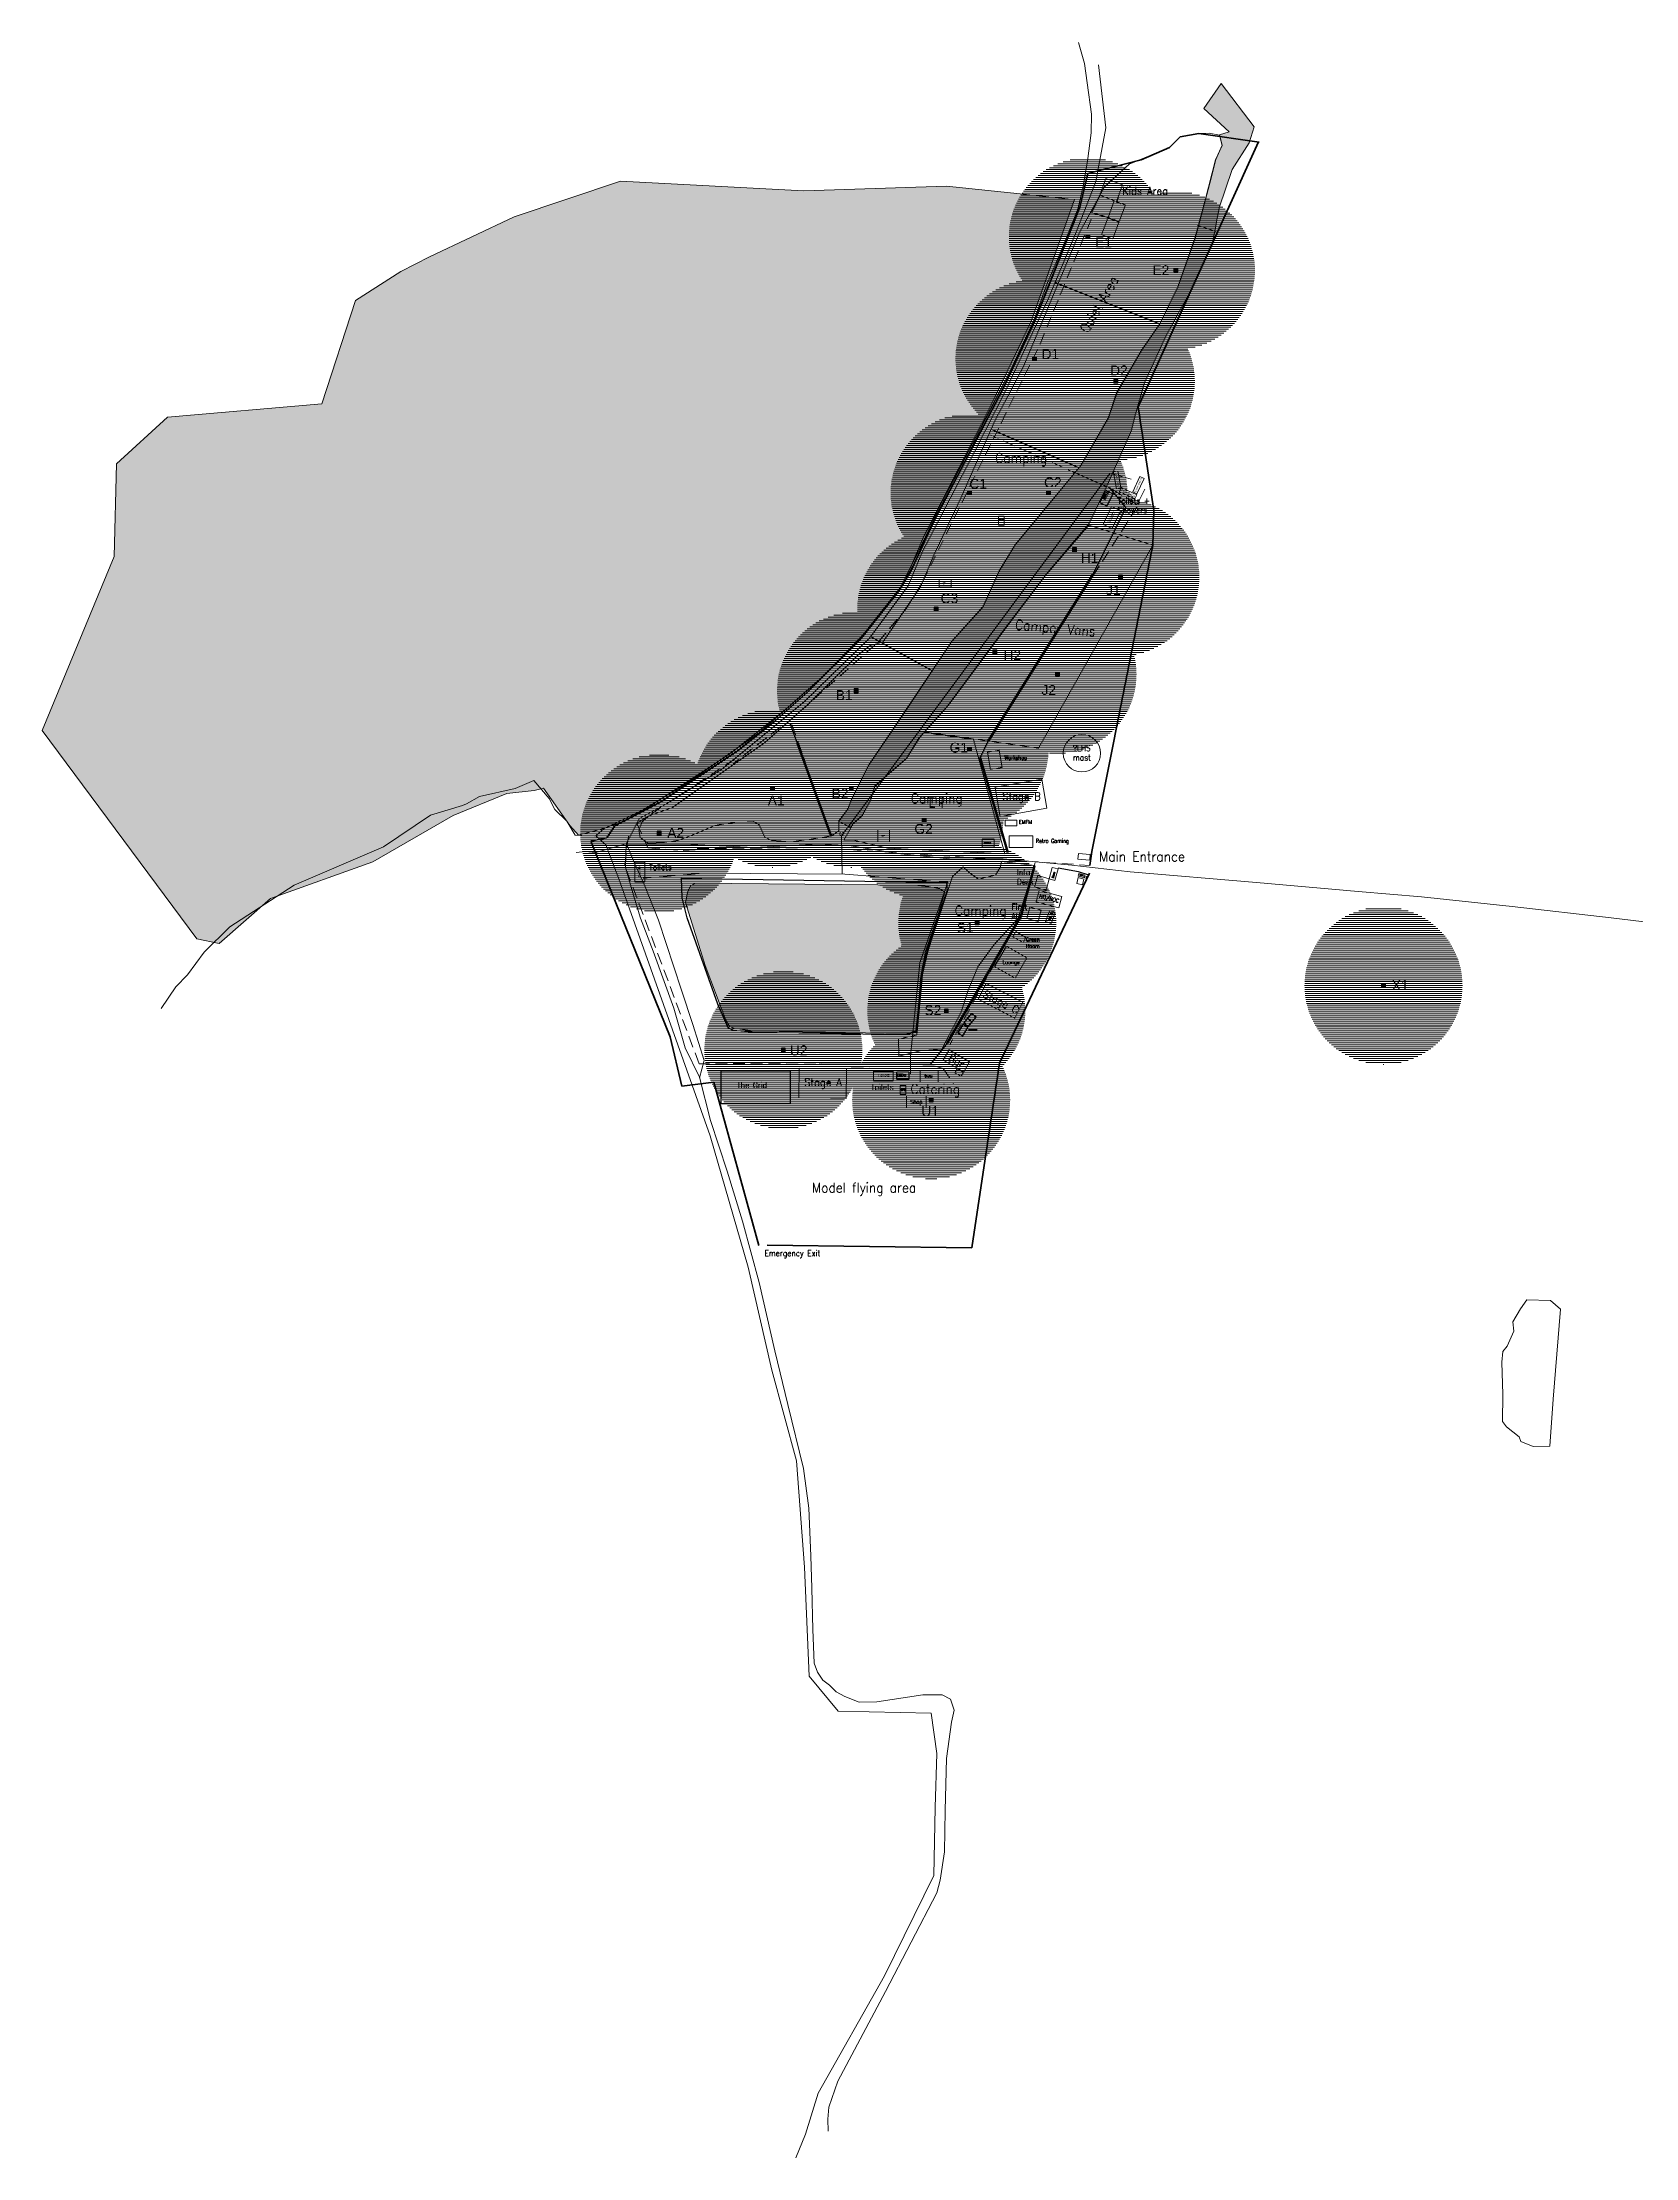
# Model space of a CAD drawing. Header units: metres. Extents: x 482560 to 484546, y 229749 to 230919.
# Drawn here: x 482560 to 483368, y 229845 to 230919 of the extents above; entities that cross this region are included whole.
import ezdxf
from ezdxf.enums import TextEntityAlignment as Align

# ---------------------------------------------------------------- set-up
doc = ezdxf.new("R2010")
doc.units = ezdxf.units.M
doc.linetypes.add('DASHED2', pattern=[9, 6, -3])
for name, color, linetype, lineweight, true_color in [('Crowd Barrier', 16, 'Continuous', 25, 0x800000), ('Event Fields', 9, 'Continuous', 0, 0xc0c0c0), ('Heras Fence', 1, 'Continuous', 25, 0xff0000), ('Installations', 9, 'Continuous', 25, 0xc0c0c0), ('Labels', 7, 'Continuous', 0, 0xffffff), ('Lighting-ExtFestoon', 56, 'DASHED2', 0, 0x7f7f00), ('NOC-DK', 136, 'DASHED2', 0, 0x007f7f), ('NOC-DK-Label', 136, 'Continuous', 25, 0x007f7f), ('Paths - Euromat', 56, 'Continuous', 25, 0x808000), ('Paths - Fire Lane', 16, 'Continuous', 25, 0x800000), ('Paths - Gravel Track', 253, 'Continuous', 0, 0xa0a0a4), ('Paths - Trackway', 2, 'Continuous', 100, 0xffff00), ('Perimeter', 1, 'Continuous', 35, 0xff0000), ('Power - Generator', 6, 'Continuous', 0, 0xff00ff), ('Rivers', 5, 'Continuous', 0, 0x0000ff), ('Tents', 51, 'Continuous', 0, 0xfff785), ('Toilets', 216, 'Continuous', 0, 0x7f007f), ('Trees', 96, 'Continuous', 0, 0x008000), ('Village Tents', 178, 'Continuous', 25, 0x000000), ('Water - Surface', 176, 'Continuous', 0, 0x00007f), ('Water infrastructure', 4, 'Continuous', 0, 0x00ffff)]:
    doc.layers.add(name, color=color, linetype=linetype, lineweight=lineweight, true_color=true_color)
doc.styles.add('textstyle0', font='')
doc.styles.add('textstyle1', font='')
doc.styles.add('textstyle10', font='standard')
doc.styles.add('textstyle2', font='Standard')
doc.styles.add('textstyle24', font='')
doc.styles.add('textstyle25', font='')
doc.styles.add('textstyle26', font='')
doc.styles.add('textstyle27', font='')
doc.styles.add('textstyle28', font='')
doc.styles.add('textstyle29', font='')
doc.styles.add('textstyle3', font='Standard')
doc.styles.add('textstyle30', font='')
doc.styles.add('textstyle31', font='')
doc.styles.add('textstyle32', font='')
doc.styles.add('textstyle33', font='')
doc.styles.add('textstyle34', font='')
doc.styles.add('textstyle35', font='')
doc.styles.add('textstyle36', font='')
doc.styles.add('textstyle37', font='')
doc.styles.add('textstyle38', font='')
doc.styles.add('textstyle39', font='')
doc.styles.add('textstyle4', font='standard')
doc.styles.add('textstyle40', font='')
doc.styles.add('textstyle43', font='Standard')
doc.styles.add('textstyle44', font='Standard')
doc.styles.add('textstyle45', font='Standard')
doc.styles.add('textstyle46', font='Standard')
doc.styles.add('textstyle47', font='Standard')
doc.styles.add('textstyle48', font='Standard')
doc.styles.add('textstyle5', font='Standard')
doc.styles.add('textstyle55', font='Standard')
doc.styles.add('textstyle56', font='Standard')
doc.styles.add('textstyle57', font='Standard')
doc.styles.add('textstyle58', font='Standard')
doc.styles.add('textstyle59', font='Standard')
doc.styles.add('textstyle6', font='standard')
doc.styles.add('textstyle60', font='')
doc.styles.add('textstyle61', font='Standard')
doc.styles.add('textstyle62', font='Standard')
doc.styles.add('textstyle63', font='Standard')
doc.styles.add('textstyle64', font='Standard')
doc.styles.add('textstyle65', font='Standard')
doc.styles.add('textstyle67', font='')
doc.styles.add('textstyle68', font='')
doc.styles.add('textstyle69', font='')
doc.styles.add('textstyle7', font='standard')
doc.styles.add('textstyle70', font='')
doc.styles.add('textstyle71', font='Standard')
doc.styles.add('textstyle72', font='Standard')
doc.styles.add('textstyle73', font='Standard')
doc.styles.add('textstyle74', font='Standard')
doc.styles.add('textstyle75', font='Standard')
doc.styles.add('textstyle76', font='Standard')
doc.styles.add('textstyle77', font='Standard')
doc.styles.add('textstyle78', font='Standard')
doc.styles.add('textstyle79', font='Standard')
doc.styles.add('textstyle8', font='standard')
doc.styles.add('textstyle80', font='Standard')
doc.styles.add('textstyle81', font='Standard')
doc.styles.add('textstyle82', font='Standard')
doc.styles.add('textstyle83', font='Standard')
doc.styles.add('textstyle84', font='Standard')
doc.styles.add('textstyle9', font='Standard')
doc.styles.get('textstyle0').set_extended_font_data('Arial')
doc.styles.get('textstyle1').set_extended_font_data('Arial')
doc.styles.get('textstyle24').set_extended_font_data('Arial')
doc.styles.get('textstyle25').set_extended_font_data('Arial')
doc.styles.get('textstyle26').set_extended_font_data('Arial')
doc.styles.get('textstyle27').set_extended_font_data('Arial')
doc.styles.get('textstyle28').set_extended_font_data('Arial')
doc.styles.get('textstyle29').set_extended_font_data('Arial')
doc.styles.get('textstyle30').set_extended_font_data('Arial')
doc.styles.get('textstyle31').set_extended_font_data('Arial')
doc.styles.get('textstyle32').set_extended_font_data('Arial')
doc.styles.get('textstyle33').set_extended_font_data('Arial')
doc.styles.get('textstyle34').set_extended_font_data('Arial')
doc.styles.get('textstyle35').set_extended_font_data('Arial')
doc.styles.get('textstyle36').set_extended_font_data('Arial')
doc.styles.get('textstyle37').set_extended_font_data('Arial')
doc.styles.get('textstyle38').set_extended_font_data('Arial')
doc.styles.get('textstyle39').set_extended_font_data('Arial')
doc.styles.get('textstyle40').set_extended_font_data('Arial')
doc.styles.get('textstyle60').set_extended_font_data('Arial')
doc.styles.get('textstyle67').set_extended_font_data('Arial')
doc.styles.get('textstyle68').set_extended_font_data('Arial')
doc.styles.get('textstyle69').set_extended_font_data('Arial')
doc.styles.get('textstyle70').set_extended_font_data('Arial')

# ---------------------------------------------------------------- blocks, each defined once
blk = doc.blocks.new('Main tent (15x24)')
at = {"layer": 'Tents'}
for p, q in [((15, 24), (0, 24)), ((0, 24), (0, 0)), ((15, 0), (15, 24)), ((0, 0), (15, 0))]:
    blk.add_line(p, q, dxfattribs=at)
blk = doc.blocks.new('Tent 12x6')
at = {"layer": 'Tents'}
for p, q in [((12, 6), (0, 6)), ((0, 6), (0, 0)), ((0, 0), (12, 0)), ((12, 0), (12, 6))]:
    blk.add_line(p, q, dxfattribs=at)
blk = doc.blocks.new('Datenklos5')
at = {"layer": 'NOC-DK'}
h = blk.add_hatch(dxfattribs=at)
h.set_pattern_fill('CONCRETE', color=256, style=0, pattern_type=0)
h.set_pattern_definition([(0, (0, 0), (0, 1), [])])
edge = h.paths.add_edge_path(flags=0)
edge.add_arc((0, 0), 40, 0, 360)
blk.add_hatch(color=256, dxfattribs=at).paths.add_polyline_path([(-1, 1), (1, 1), (1, -1), (-1, -1)], flags=0)
for p, q in [((-1, 1), (1, 1)), ((-1, -1), (-1, 1)), ((1, 1), (1, -1)), ((1, -1), (-1, -1))]:
    blk.add_line(p, q, dxfattribs=at)
blk = doc.blocks.new('Generator6x6')
at = {"layer": 'Power - Generator'}
for p, q in [((-2.8, 0), (-2.8, 1.4)), ((-2.8, 1.4), (0, 1.4)), ((0, 0), (-2.8, 0)), ((0, 1.4), (0, 0)), ((1.4, 1), (0.5, 1)), ((0.5, 1), (0.5, 0)), ((0.5, 0), (1.4, 0)), ((1.4, 0), (1.4, 1))]:
    blk.add_line(p, q, dxfattribs=at)
at = {"layer": 'Power - Generator', "insert": (-2.3, 1.3), "char_height": 1, "attachment_point": 1, "line_spacing_factor": 0.96, "style": 'textstyle2'}
blk.add_mtext('\\H0.785714;Gen', dxfattribs=at)
blk = doc.blocks.new('Toilets')
at = {"layer": 'Toilets'}
for p, q in [((5, 10), (0, 10)), ((0, 10), (0, 0)), ((0, 0), (5, 0)), ((5, 0), (5, 10))]:
    blk.add_line(p, q, dxfattribs=at)
at = {"layer": 'Toilets', "insert": (3, 2.1), "char_height": 1.5, "attachment_point": 7, "rotation": 90, "style": 'textstyle0'}
blk.add_mtext('Toilets', dxfattribs=at)
blk = doc.blocks.new('Tent 6x6')
at = {"layer": 'Tents'}
for p, q in [((6, 6), (0, 6)), ((0, 6), (0, 0)), ((0, 0), (6, 0)), ((6, 0), (6, 6))]:
    blk.add_line(p, q, dxfattribs=at)
blk = doc.blocks.new('Tent 12x12')
at = {"layer": 'Tents'}
for p, q in [((12, 12), (0, 12)), ((0, 12), (0, 0)), ((12, 0), (12, 12)), ((0, 0), (12, 0))]:
    blk.add_line(p, q, dxfattribs=at)
blk = doc.blocks.new('Tent 9x21')
at = {"layer": 'Tents'}
for p, q in [((9, 21), (0, 21)), ((0, 21), (0, 0)), ((9, 0), (9, 21)), ((0, 0), (9, 0))]:
    blk.add_line(p, q, dxfattribs=at)
blk = doc.blocks.new('Tent 6x3')
at = {"layer": 'Tents'}
for p, q in [((6, 3), (0, 3)), ((0, 3), (0, 0)), ((0, 0), (6, 0)), ((6, 0), (6, 3))]:
    blk.add_line(p, q, dxfattribs=at)
blk = doc.blocks.new('Tent 9x9')
at = {"layer": 'Tents'}
for p, q in [((9, 9), (0, 9)), ((0, 9), (0, 0)), ((0, 0), (9, 0)), ((9, 0), (9, 9))]:
    blk.add_line(p, q, dxfattribs=at)
blk = doc.blocks.new('Tent 6x9')
at = {"layer": 'Tents'}
for p, q in [((6, 9), (0, 9)), ((0, 9), (0, 0)), ((0, 0), (6, 0)), ((6, 0), (6, 9))]:
    blk.add_line(p, q, dxfattribs=at)
blk = doc.blocks.new('Showers 8.6x2.3')
at = {"layer": 'Toilets'}
for p, q in [((8.6, 2.3), (0, 2.3)), ((0, 2.3), (0, 0)), ((0, 0), (8.6, 0)), ((8.6, 0), (8.6, 2.3))]:
    blk.add_line(p, q, dxfattribs=at)
at = {"layer": 'Toilets', "insert": (0.5, 0.8), "char_height": 0.8, "attachment_point": 7, "style": 'textstyle1'}
blk.add_mtext('Shower 8.6x2.3', dxfattribs=at)
blk = doc.blocks.new('Cold Room 2.4x3.6')
at = {"layer": 'Tents'}
for p, q in [((2.4, 3.6), (0, 3.6)), ((0, 3.6), (0, 0)), ((0, 0), (2.4, 0)), ((2.4, 0), (2.4, 3.6))]:
    blk.add_line(p, q, dxfattribs=at)
blk = doc.blocks.new('Tent 3x4.5')
at = {"layer": 'Tents'}
for p, q in [((3, 4.5), (0, 4.5)), ((0, 4.5), (0, 0)), ((0, 0), (3, 0)), ((3, 0), (3, 4.5))]:
    blk.add_line(p, q, dxfattribs=at)
blk = doc.blocks.new('Tent 6x4')
at = {"layer": 'Tents'}
for p, q in [((6, 4), (0, 4)), ((0, 4), (0, 0)), ((0, 0), (6, 0)), ((6, 0), (6, 4))]:
    blk.add_line(p, q, dxfattribs=at)
blk = doc.blocks.new('Tent 10x6')
at = {"layer": 'Tents'}
for p, q in [((10, 6), (0, 6)), ((0, 6), (0, 0)), ((0, 0), (10, 0)), ((10, 0), (10, 6))]:
    blk.add_line(p, q, dxfattribs=at)
blk = doc.blocks.new('Container 10ft')
at = {"layer": 'Tents'}
for p, q in [((3, 3), (0, 3)), ((0, 3), (0, 0)), ((0, 0), (3, 0)), ((3, 0), (3, 3))]:
    blk.add_line(p, q, dxfattribs=at)

msp = doc.modelspace()

# ---------------------------------------------------------------- hatches: boundary and pattern name
at = {"layer": 'Trees'}
for points in [[(482963.6, 230523.3), (482968.3, 230529.7), (482969.9, 230534), (482978.8, 230552), (482991.8, 230570.9), (483021.2, 230614.9), (483036.9, 230632.1), (483045, 230650.3), (483053.1, 230663.6), (483086.4, 230703.9), (483100.4, 230728), (483104.8, 230740.9), (483117.2, 230762.2), (483126.5, 230775.8), (483135.6, 230794.3), (483144.4, 230819), (483152.5, 230849.7), (483155, 230859.2), (483158.2, 230866.4), (483156.8, 230871.6), (483161.7, 230873.2), (483148.9, 230885), (483157.7, 230897.7), (483157.7, 230897.7), (483174.3, 230875.7), (483171.8, 230867.6), (483163.2, 230854.1), (483156.6, 230834.7), (483153.2, 230816.6), (483141.8, 230791.7), (483129.6, 230769.5), (483118.7, 230745.9), (483114.2, 230729.9), (483112, 230721.3), (483098.8, 230691.6), (483090.6, 230674.4), (483069.3, 230649.2), (483048.1, 230621.3), (483018.2, 230581.1), (483004.9, 230566.2), (482998, 230555.3), (482981.9, 230541.4), (482979.8, 230533.9), (482975.4, 230526.1), (482970.9, 230522.2), (482969.7, 230520.3)], [(483083.2, 230838.8), (483061.1, 230776.7), (483039, 230730.8), (483006.9, 230668.3), (482996.5, 230643.6), (482980.3, 230622.5), (482957.3, 230598.3), (482923.4, 230568.5), (482888.3, 230543.8), (482854.5, 230523.2), (482842.5, 230519.2), (482831.5, 230516.3), (482827.2, 230521.2), (482813.8, 230540.1), (482809, 230539), (482795.2, 230537.5), (482768, 230526.3), (482727.2, 230502.8), (482675.3, 230484.2), (482649.3, 230461.4), (482637.9, 230463.7), (482559.5, 230569.5), (482596, 230657.8), (482597.2, 230704.7), (482623, 230728.4), (482701.3, 230735.2), (482718.5, 230787.6), (482741.4, 230802.3), (482756, 230809.8), (482798.9, 230830), (482852.9, 230848.2), (482945.9, 230843.3), (483018.3, 230845.7)]]:
    msp.add_hatch(color=256, dxfattribs=at).paths.add_polyline_path(points, flags=0)
at = {"layer": 'Water - Surface'}
msp.add_hatch(color=256, dxfattribs=at).paths.add_polyline_path([(482890.9, 230491.9), (483001.9, 230490.9), (483009.4, 230490.3), (483014.8, 230489.3), (483017.5, 230487.4), (483013.8, 230475.6), (483007.7, 230457.3), (483005.3, 230444.8), (483003.9, 230427.8), (483002.7, 230416.8), (482998.1, 230415.7), (482987.3, 230415.8), (482956.9, 230416.3), (482921.7, 230416.8), (482910.5, 230418.2), (482908.1, 230419.3), (482906.4, 230422.4), (482895.9, 230450.2), (482885.9, 230482.2), (482887, 230487.9), (482888.5, 230490.8)], flags=0)

# ---------------------------------------------------------------- linework, layer by layer
at = {"layer": 'Crowd Barrier'}
for p, q in [((482883.8, 230494.5), (483018.2, 230492.3)), ((482884.1, 230484.5), (482883.8, 230494.5)), ((482886.7, 230474.4), (482884.1, 230484.5)), ((483018.6, 230488.3), (483015.6, 230479.5)), ((483018.2, 230492.3), (483018.6, 230488.3)), ((482902.3, 230430.5), (482886.7, 230474.4)), ((483015.6, 230479.5), (483008.3, 230457.8)), ((483008.3, 230457.8), (483005.8, 230445.2)), ((483005.8, 230445.2), (483003.1, 230416.5)), ((482907.5, 230418.5), (482902.3, 230430.5)), ((482910.1, 230417.2), (482907.5, 230418.5)), ((482921.5, 230416.2), (482910.1, 230417.2)), ((482997.7, 230415), (482921.5, 230416.2)), ((483003.1, 230416.5), (482997.7, 230415))]:
    msp.add_line(p, q, dxfattribs=at)
at = {"layer": 'Event Fields'}
for points in [[(483098.4, 230845.2), (483111, 230856.8), (483131.5, 230865.2), (483136.9, 230870.6), (483146.3, 230872.4), (483151.5, 230872.5), (483156.8, 230871.5), (483158.1, 230866.3), (483154.8, 230858.9), (483149.6, 230838.5), (483144.5, 230819.7), (483135.7, 230794.5), (483126.5, 230775.8), (483117.4, 230762.5), (483104.6, 230740.7), (483100.5, 230728.4), (483086.5, 230703.9), (483071.1, 230685.3), (483053.1, 230663.6), (483045, 230650.4), (483036.8, 230632.1), (483021.2, 230615), (482996.6, 230578), (482978.7, 230551.7), (482970.1, 230534.6), (482968.3, 230529.5), (482963.6, 230523.6), (482963.7, 230518.6), (482959.7, 230515.9), (482947.4, 230513.9), (482939.3, 230512.9), (482929.5, 230513.6), (482926.1, 230515.3), (482923.2, 230521.5), (482920.4, 230523.2), (482910.9, 230522.7), (482900.8, 230521.2), (482890.1, 230516.7), (482882.2, 230513.7), (482875.2, 230512.6), (482866.7, 230512.3), (482862.9, 230515.2), (482862.1, 230519), (482863.8, 230523.1), (482867.2, 230526.2), (482879.3, 230530.4), (482890.9, 230538.6), (482926, 230563.2), (482948, 230582.6), (482973.5, 230607.8), (482979.5, 230612.5), (482986, 230614.3), (483005.1, 230642.4), (483011.7, 230658), (483025.4, 230686.9), (483042.8, 230726.6), (483057.4, 230754.2), (483085.8, 230822.1), (483098.4, 230845.2)], [(483007.2, 230568.8), (483019.1, 230582.2), (483050, 230623.7), (483068.3, 230647.9), (483090.5, 230673.6), (483123, 230663.4), (483065, 230560.4), (483007.2, 230568.8)], [(483006.9, 230568.5), (483032, 230564.9), (483047.9, 230506.8), (482988.4, 230509.8), (482971.8, 230513.6), (482966.2, 230513.8), (482970.9, 230522.1), (482975.5, 230526.2), (482979.8, 230533.9), (482981.9, 230540.9), (482987.1, 230545.9), (482998, 230555.3), (483004.2, 230565.6), (483006.9, 230568.5)], [(483021.3, 230495.3), (483026.8, 230500.3), (483030, 230497.3), (483034.6, 230494), (483040.7, 230495.5), (483043.2, 230496.1), (483045.6, 230500.3), (483046.2, 230503), (483063.1, 230501), (483054.5, 230473.8), (483042.5, 230460.9), (483034.2, 230449.6), (483029.1, 230437.1), (483025.7, 230426.5), (483015.9, 230407.8), (483004.9, 230406.9), (482994.1, 230404.2), (482993.9, 230412.9), (483003.2, 230414.8), (483005.5, 230437.6), (483006.1, 230445.4), (483008.7, 230456.7), (483011.4, 230465.2), (483021.3, 230495.3)]]:
    msp.add_lwpolyline(points, dxfattribs=at)
at = {"layer": 'Heras Fence'}
for p, q in [((483096.1, 230841), (483091.8, 230832.3)), ((483105.4, 230840.1), (483104.5, 230837.7)), ((483091.8, 230832.3), (483100.3, 230829.7)), ((483104.5, 230837.7), (483106.8, 230836.9)), ((483096.1, 230684.9), (483099.1, 230691.3)), ((483098.8, 230691.6), (483098.8, 230691.6)), ((483098.8, 230691.6), (483098.8, 230691.6)), ((483098.8, 230691.6), (483098.8, 230691.6)), ((483098.8, 230691.6), (483098.8, 230691.6)), ((483099.1, 230691.3), (483102.7, 230689.6)), ((483102.7, 230689.6), (483099.7, 230683.2)), ((483099.7, 230683.2), (483096.1, 230684.9)), ((483085.3, 230497.8), (483074.9, 230499.5)), ((483090.5, 230496.1), (483085.3, 230497.8)), ((482993, 230396.3), (482999.1, 230396.3)), ((482993, 230392.6), (482993, 230396.3)), ((482999.1, 230392.6), (482993, 230392.6)), ((482999.1, 230396.3), (482999.1, 230392.6))]:
    msp.add_line(p, q, dxfattribs=at)
at = {"layer": 'Installations'}
for p, q in [((483026.6, 230420.3), (483024, 230416)), ((483029.1, 230418.7), (483026.6, 230420.3)), ((483028.9, 230423.4), (483027, 230421.1)), ((483027, 230421.1), (483029.3, 230419.2)), ((483031.2, 230421.5), (483028.9, 230423.4)), ((483031, 230425.8), (483029, 230423.5)), ((483029, 230423.5), (483031.3, 230421.6)), ((483029.3, 230419.2), (483031.2, 230421.5)), ((483033.3, 230423.9), (483031, 230425.8)), ((483031.3, 230421.6), (483033.3, 230423.9)), ((483024, 230416), (483026.6, 230414.5)), ((483026.6, 230414.5), (483029.1, 230418.7)), ((482904, 230397), (482939, 230397)), ((482904, 230380), (482904, 230397)), ((482939, 230397), (482939, 230380)), ((482939, 230380), (482904, 230380))]:
    msp.add_line(p, q, dxfattribs=at)
at = {"layer": 'Lighting-ExtFestoon'}
for p, q in [((482934.1, 230571.3), (482910.1, 230552.6)), ((482959.7, 230515.9), (482939.8, 230572.8))]:
    msp.add_line(p, q, dxfattribs=at)
for points in [[(482937, 230572.9), (482937, 230572.9), (482983.6, 230614.3), (482997.8, 230631.1), (483006.1, 230644.7), (483065.8, 230765.5), (483091.8, 230829.2)], [(483118.9, 230691.8), (483115, 230684), (483102, 230692), (483040.8, 230719.2)], [(483049.4, 230507.5), (483049.4, 230507.5), (483035.4, 230555.5), (483039.5, 230564.1), (483115, 230683)], [(482911, 230555.1), (482861.2, 230522.3), (482866.8, 230509.9), (482892.6, 230508)], [(482970, 230401), (482892.8, 230400.3), (482892.8, 230400.3), (482855, 230501), (482857, 230517), (482857, 230517)], [(482891.7, 230509.6), (482969, 230509), (483091, 230501)], [(483063.2, 230502.4), (483056.1, 230475.6), (483020, 230410)], [(482970.5, 230398.6), (482970.2, 230398.8), (483012.6, 230399.1), (483016.6, 230398), (483021.9, 230390.2)]]:
    msp.add_lwpolyline(points, dxfattribs=at)
at = {"layer": 'Paths - Euromat'}
for p, q in [((483101, 230692.5), (483109.3, 230682.4)), ((483092.7, 230648.7), (483109.3, 230682.4)), ((482942.7, 230562.8), (482939, 230573)), ((483035.4, 230555.5), (483039.5, 230564.1)), ((483018.6, 230410.8), (483010, 230400)), ((483010, 230400), (482953.7, 230400.2))]:
    msp.add_line(p, q, dxfattribs=at)
at = {"layer": 'Paths - Fire Lane'}
for p, q in [((483073.4, 230796.7), (483126.5, 230775.8)), ((483041.3, 230722.1), (483085, 230703)), ((482979.8, 230617.1), (483011.1, 230599.7))]:
    msp.add_line(p, q, dxfattribs=at)
at = {"layer": 'Paths - Gravel Track'}
for p, q in [((483145.4, 230825.8), (483155, 230822.6)), ((483082.4, 230700.6), (483101, 230692.5))]:
    msp.add_line(p, q, dxfattribs=at)
for points in [[(483095.4, 230907.2), (483099.2, 230875.2), (483094.1, 230848), (483083.7, 230821.5), (483069.7, 230788), (483048.4, 230742.1), (483032.7, 230711.2), (483005.8, 230659.6), (482998.8, 230642.8), (482979.2, 230616.3), (482946.1, 230583.9), (482904.2, 230549.7), (482875.9, 230532.1), (482862.4, 230524.7), (482860, 230519.8), (482855.7, 230511.9), (482840.3, 230507.6), (482835, 230508), (482830.4, 230507.5)], [(482855.8, 230512), (482855.5, 230499.9), (482859.4, 230485.9), (482863.1, 230474.2), (482869.4, 230457.5), (482880, 230428.6), (482885.7, 230408.4), (482893, 230393.5), (482898.5, 230371.6), (482907, 230345.8), (482914.7, 230320.4), (482923.3, 230289.4), (482931.1, 230254.7), (482937.7, 230227.4), (482945.8, 230195), (482948.4, 230174.9), (482949.5, 230150.6), (482949.9, 230134.2), (482950.5, 230113.3), (482951.2, 230096.2), (482952.8, 230091.7), (482955.6, 230087.6), (482959, 230085), (482962.3, 230081.7), (482966.7, 230079.3), (482974, 230076.5), (482982.9, 230076.6), (483006.2, 230080.2), (483016, 230080.2), (483020.3, 230077.9), (483022.2, 230072.3), (483020.8, 230066.2), (483018.2, 230047.8), (483017.6, 230021.4), (483017.2, 230000.4), (483015.1, 229986.1), (483013.4, 229979.6), (482987.4, 229929.6), (482963.2, 229884.1), (482958.5, 229871), (482958, 229864.8), (482958.2, 229858.8)], [(482855.8, 230511.6), (482885, 230511.7), (482920.7, 230510.1), (482953.3, 230511.7), (482969.9, 230511), (482993.4, 230507), (483021.5, 230504.1), (483033, 230504.4), (483047, 230504.4), (483081.9, 230501.1), (483111.4, 230497.7), (483175.6, 230492.3), (483227.1, 230487.7), (483259.2, 230485), (483305.2, 230480.1), (483355.5, 230474.4), (483396.1, 230469.4)], [(482856.1, 230511.5), (482860.2, 230501.7), (482865, 230491), (482872.1, 230473.2), (482883.8, 230437.7), (482889.6, 230420.3), (482895.3, 230402), (482892.9, 230393.2)]]:
    msp.add_lwpolyline(points, dxfattribs=at)
at = {"layer": 'Paths - Trackway'}
for p, q in [((483039.5, 230564.1), (483092.7, 230648.7)), ((482959.7, 230515.9), (482942.7, 230562.8)), ((483049.4, 230507.5), (483035.4, 230555.5)), ((483063, 230500.7), (483056.1, 230475.6)), ((483056.1, 230475.6), (483018.6, 230410.8))]:
    msp.add_line(p, q, dxfattribs=at)
at = {"layer": 'Perimeter'}
for p, q in [((483136.9, 230870.6), (483146.3, 230872.4)), ((483146.3, 230872.4), (483177, 230868)), ((483176.5, 230868.1), (483115.5, 230733.7)), ((483117, 230859), (483131.5, 230865.2)), ((483131.5, 230865.2), (483136.9, 230870.6)), ((483086, 230835), (483090, 230852)), ((483090, 230852), (483117, 230859)), ((483063, 230777), (483086, 230835)), ((483047, 230743), (483063, 230777)), ((483012, 230676), (483047, 230743)), ((483115.5, 230733.7), (483123.4, 230681.1)), ((483123.4, 230681.1), (483123, 230663.4)), ((483000, 230650), (483012, 230676)), ((483092, 230508), (483123, 230663.4)), ((482994, 230640), (483000, 230650)), ((482974, 230615), (482994, 230640)), ((482948, 230589), (482974, 230615)), ((482931, 230574), (482948, 230589)), ((482912, 230559), (482931, 230574)), ((482894, 230547), (482912, 230559)), ((482873, 230533), (482894, 230547)), ((482850, 230521), (482873, 230533)), ((482846, 230515), (482850, 230521)), ((482837.9, 230513.3), (482846, 230515)), ((482878, 230414), (482837.9, 230513.3)), ((483092, 230508), (483091, 230501)), ((483045.1, 230400.6), (483090.8, 230497.1)), ((482884, 230389), (482878, 230414)), ((483031.2, 230306.9), (483045.1, 230400.6)), ((482900.3, 230391), (482884, 230389)), ((482900.3, 230391), (482923.1, 230308.1)), ((482927.3, 230308.3), (483031.2, 230306.9))]:
    msp.add_line(p, q, dxfattribs=at)
at = {"layer": 'Rivers'}
for points in [[(483085.3, 230918.6), (483088.3, 230907.8), (483089.6, 230898), (483091.8, 230882.1), (483091.7, 230872.7), (483089.9, 230858.3), (483087.7, 230845.4), (483085, 230834), (483076.9, 230814), (483069.4, 230796.2), (483062.9, 230778.3), (483050.4, 230751.5), (483033.4, 230718.4), (483014.6, 230682.5), (483004.8, 230661.8), (482994.7, 230641.8), (482973.3, 230614.6), (482954, 230595.4), (482936.2, 230579.7), (482908.9, 230557.9), (482867.1, 230530.6), (482844.5, 230519.5), (482840.5, 230516.1)], [(482839.9, 230515.8), (482829.9, 230516.3), (482825.6, 230523.5), (482819.6, 230529.3), (482816.7, 230534.9), (482808.9, 230544), (482799.4, 230540), (482781.4, 230535.9), (482774.7, 230532.3), (482772.8, 230531.4), (482756.5, 230526.5), (482732.7, 230510.4), (482687.3, 230490.9), (482654.7, 230469.9), (482641.7, 230456.9), (482633.2, 230445.5), (482627.3, 230439.4), (482619.8, 230428.3)], [(482840.4, 230516), (482845.5, 230511.5), (482852, 230494.2), (482865.6, 230456.1), (482898.4, 230363.8), (482917.6, 230297.1), (482929.7, 230244.9), (482942.2, 230198.8), (482946.3, 230145), (482948.6, 230089.6), (482963.3, 230071.8), (483010.5, 230070.8), (483013.3, 230050.4), (483012.5, 230023), (483011.8, 229988.5), (482986.8, 229937.5), (482953.2, 229878.1), (482946.7, 229857.2), (482941.8, 229845.3)]]:
    msp.add_lwpolyline(points, dxfattribs=at)
at = {"layer": 'Tents'}
msp.add_circle((483087, 230557.9), 9.49, dxfattribs=at)
at = {"layer": 'Trees'}
for points in [[(482963.6, 230523.3), (482968.3, 230529.7), (482969.9, 230534), (482978.8, 230552), (482991.8, 230570.9), (483021.2, 230614.9), (483036.9, 230632.1), (483045, 230650.3), (483053.1, 230663.6), (483086.4, 230703.9), (483100.4, 230728), (483104.8, 230740.9), (483117.2, 230762.2), (483126.5, 230775.8), (483135.6, 230794.3), (483144.4, 230819), (483152.5, 230849.7), (483155, 230859.2), (483158.2, 230866.4), (483156.8, 230871.6), (483161.7, 230873.2), (483148.9, 230885), (483157.7, 230897.7), (483157.7, 230897.7), (483174.3, 230875.7), (483171.8, 230867.6), (483163.2, 230854.1), (483156.6, 230834.7), (483153.2, 230816.6), (483141.8, 230791.7), (483129.6, 230769.5), (483118.7, 230745.9), (483114.2, 230729.9), (483112, 230721.3), (483098.8, 230691.6), (483090.6, 230674.4), (483069.3, 230649.2), (483048.1, 230621.3), (483018.2, 230581.1), (483004.9, 230566.2), (482998, 230555.3), (482981.9, 230541.4), (482979.8, 230533.9), (482975.4, 230526.1), (482970.9, 230522.2), (482969.7, 230520.3), (482963.6, 230523.3)], [(483083.2, 230838.8), (483061.1, 230776.7), (483039, 230730.8), (483006.9, 230668.3), (482996.5, 230643.6), (482980.3, 230622.5), (482957.3, 230598.3), (482923.4, 230568.5), (482888.3, 230543.8), (482854.5, 230523.2), (482842.5, 230519.2), (482831.5, 230516.3), (482827.2, 230521.2), (482813.8, 230540.1), (482809, 230539), (482795.2, 230537.5), (482768, 230526.3), (482727.2, 230502.8), (482675.3, 230484.2), (482649.3, 230461.4), (482637.9, 230463.7), (482559.5, 230569.5), (482596, 230657.8), (482597.2, 230704.7), (482623, 230728.4), (482701.3, 230735.2), (482718.5, 230787.6), (482741.4, 230802.3), (482756, 230809.8), (482798.9, 230830), (482852.9, 230848.2), (482945.9, 230843.3), (483018.3, 230845.7), (483083.2, 230838.8)]]:
    msp.add_lwpolyline(points, dxfattribs=at)
at = {"layer": 'Water - Surface'}
for points in [[(482890.9, 230491.9), (483001.9, 230490.9), (483009.4, 230490.3), (483014.8, 230489.3), (483017.5, 230487.4), (483013.8, 230475.6), (483007.7, 230457.3), (483005.3, 230444.8), (483003.9, 230427.8), (483002.7, 230416.8), (482998.1, 230415.7), (482987.3, 230415.8), (482956.9, 230416.3), (482921.7, 230416.8), (482910.5, 230418.2), (482908.1, 230419.3), (482906.4, 230422.4), (482895.9, 230450.2), (482885.9, 230482.2), (482887, 230487.9), (482888.5, 230490.8), (482890.9, 230491.9)], [(483324.7, 230280.3), (483329.8, 230275.8), (483326.1, 230230.2), (483324.4, 230206.3), (483315.9, 230206.2), (483309.6, 230208.6), (483308.8, 230211.1), (483302.4, 230216.2), (483300.4, 230218.9), (483300.6, 230232.5), (483300.1, 230249), (483300.5, 230254.3), (483302.7, 230257.1), (483306.1, 230264.7), (483305.6, 230269.4), (483309.5, 230276), (483312.7, 230280.6), (483324.7, 230280.3)]]:
    msp.add_lwpolyline(points, dxfattribs=at)
at = {"layer": 'Water infrastructure'}
for p, q in [((482965, 230516), (483101.3, 230700)), ((483101.3, 230700), (483112, 230697)), ((482965.3, 230496.6), (482965, 230516)), ((482894.9, 230497.1), (482864.3, 230494.5)), ((482966.7, 230496.6), (482894.9, 230497.1)), ((482966.7, 230496.6), (483018.9, 230492.5)), ((483018.9, 230492.5), (483004.7, 230451.5)), ((483004.7, 230451.5), (483000, 230404.2)), ((483000, 230404.2), (483000, 230394.9))]:
    msp.add_line(p, q, dxfattribs=at)
msp.add_circle((482965, 230517), 1, dxfattribs=at)

# ---------------------------------------------------------------- block references
at = {"layer": 'NOC-DK'}
for p in [(483090, 230820), (483134.7, 230802.8), (483062.9, 230758.1), (483104.2, 230746.6), (483030, 230690), (483070, 230690), (483083.2, 230661.3), (483106.5, 230647.2), (483013.1, 230631.1), (483042.8, 230609.4), (483074.6, 230597.8), (482972.4, 230589.6), (483030, 230560), (482930, 230540), (482970, 230540), (483007, 230524), (482872.5, 230517.3), (483033.9, 230471.9), (483240, 230440), (483018.2, 230427.2), (482935.5, 230407.3), (483010.5, 230381.9)]:
    msp.add_blockref('Datenklos5', p, dxfattribs=at)
at = {"layer": 'Power - Generator'}
for p, rotation in [((483100, 230689), 65), ((483087.8, 230494.8), 345)]:
    msp.add_blockref('Generator6x6', p, dxfattribs=dict(at, rotation=rotation))
msp.add_blockref('Generator6x6', (482996.3, 230393.8), dxfattribs=at)
at = {"layer": 'Tents'}
for name, p, rotation in [('Tent 9x9', (483096, 230841), 340.0000000000001), ('Tent 6x9', (483097, 230821), 340.0000000000001), ('Tent 6x9', (483100.3, 230829.7), 340.0000000000001), ('Tent 6x9', (483040.6, 230549.6), 10), ('Main tent (15x24)', (483069.2, 230530), 100), ('Tent 6x3', (483085, 230504.1), 355), ('Tent 6x6', (483063, 230490), 345), ('Tent 6x3', (483073.3, 230493.4), 74.99999999999996), ('Tent 12x6', (483063.7, 230482.5), 345), ('Container 10ft', (483088, 230494), 165.0000000000001), ('Tent 6x6', (483059, 230474), 345), ('Tent 6x3', (483071.4, 230471.5), 70), ('Tent 6x3', (483051.9, 230464.8), 330), ('Tent 12x12', (483042.7, 230449.7), 330), ('Tent 9x21', (483053, 230423.5), 62.99999999999999), ('Tent 12x6', (483016.6, 230402.2), 330), ('Main tent (15x24)', (482967.3, 230382.7), 88.902), ('Tent 6x9', (483005, 230397), 270), ('Cold Room 2.4x3.6', (483025.7, 230394), 62)]:
    msp.add_blockref(name, p, dxfattribs=dict(at, rotation=rotation))
for name, p in [('Tent 6x3', (483048, 230521)), ('Tent 6x3', (483048, 230521)), ('Tent 6x3', (483048, 230521)), ('Tent 12x6', (483050, 230510)), ('Tent 3x4.5', (482994.7, 230384.8)), ('Tent 10x6', (482998, 230378))]:
    msp.add_blockref(name, p, dxfattribs=at)
at = {"layer": 'Toilets'}
for name, p, rotation in [('Showers 8.6x2.3', (483103, 230700.6), 280), ('Showers 8.6x2.3', (483106, 230690.6), 334.9999999999999), ('Showers 8.6x2.3', (483114.9, 230689.5), 65), ('Toilets', (483097.8, 230674), 334.9999999999999), ('Toilets', (482981.2, 230396.6), 270)]:
    msp.add_blockref(name, p, dxfattribs=dict(at, rotation=rotation))
msp.add_blockref('Toilets', (482860.2, 230492.6), dxfattribs=at)
at = {"layer": 'Village Tents'}
for name, p in [('Tent 3x4.5', (483044.6, 230673.7)), ('Tent 6x4', (483014.6, 230642.1)), ('Tent 6x6', (483010, 230530)), ('Tent 6x6', (482983.4, 230513)), ('Tent 6x4', (483036.4, 230510.3))]:
    msp.add_blockref(name, p, dxfattribs=at)

# ---------------------------------------------------------------- texts
at = {"layer": 'Installations', "attachment_point": 1, "line_spacing_factor": 0.96}
for s, insert, char_height, style in [('LHS Bikeshed', (483029.6, 230417.9), 0.5, 'textstyle76'), ('The Grid', (482912, 230391), 3, 'textstyle77')]:
    msp.add_mtext(s, dxfattribs=dict(at, insert=insert, char_height=char_height, style=style))
at = {"layer": 'Labels', "style": 'textstyle47'}
msp.add_text('Main Entrance', height=5, dxfattribs=at).set_placement((483095.7, 230508), align=Align.TOP_LEFT)
at = {"layer": 'Labels', "attachment_point": 1, "line_spacing_factor": 0.96}
for s, insert, char_height, style in [('Kids Area', (483107.4, 230845.2), 4, 'textstyle65'), ('Toilets +\\PShowers', (483105.1, 230687.5), 3, 'textstyle46'), ('Toilets', (482867.4, 230501.6), 3, 'textstyle44'), ('Toilets', (482980, 230390), 3, 'textstyle45'), ('Model flying area', (482950, 230340), 5, 'textstyle48'), ('Emergency Exit', (482925.9, 230305.7), 3, 'textstyle59')]:
    msp.add_mtext(s, dxfattribs=dict(at, insert=insert, char_height=char_height, style=style))
at = {"layer": 'Labels', "insert": (483085.6, 230773.1), "char_height": 5, "attachment_point": 1, "rotation": 60, "line_spacing_factor": 0.96, "style": 'textstyle74'}
msp.add_mtext('Quiet Area', dxfattribs=at)
at = {"layer": 'Labels', "char_height": 5, "attachment_point": 1, "line_spacing_factor": 0.96}
for s, insert, width, style in [('Camping', (483043, 230710.2), 24.444, 'textstyle6'), ('Camping', (483000.2, 230537.5), 24.444, 'textstyle7'), ('Camping', (483022.5, 230480.5), 24.444, 'textstyle8'), ('Catering', (483000, 230390), 26.111, 'textstyle10')]:
    msp.add_mtext(s, dxfattribs=dict(at, insert=insert, width=width, style=style))
at = {"layer": 'Labels', "insert": (483053.4, 230625.7), "char_height": 5, "width": 42.639, "attachment_point": 1, "rotation": 355, "line_spacing_factor": 0.96, "style": 'textstyle9'}
msp.add_mtext('Camper Vans', dxfattribs=at)
at = {"layer": 'NOC-DK-Label'}
for s, style, p in [('E1', 'textstyle24', (483093.7, 230819.6)), ('E2', 'textstyle25', (483122.8, 230805.5)), ('D1', 'textstyle26', (483066.5, 230762.9)), ('D2', 'textstyle27', (483101.3, 230754.6)), ('C1', 'textstyle29', (483029.9, 230697.1)), ('C2', 'textstyle28', (483067.8, 230697.8)), ('H1', 'textstyle30', (483086.4, 230659.5)), ('C3', 'textstyle32', (483015.3, 230639)), ('J1', 'textstyle67', (483099.2, 230643.1)), ('H2', 'textstyle31', (483047.2, 230610.2)), ('J2', 'textstyle68', (483066.5, 230592.5)), ('B1', 'textstyle33', (482962.1, 230589.8)), ('G1', 'textstyle37', (483019.9, 230563.3)), ('B2', 'textstyle34', (482960, 230540)), ('A1', 'textstyle35', (482927.6, 230536.4)), ('A2', 'textstyle60', (482876.6, 230520)), ('G2', 'textstyle36', (483002, 230522)), ('S1', 'textstyle38', (483023.5, 230471.8)), ('X1', 'textstyle40', (483244.2, 230442.7)), ('S2', 'textstyle39', (483007.1, 230430)), ('U2', 'textstyle70', (482938.8, 230409.6)), ('U1', 'textstyle69', (483005.5, 230378.7))]:
    msp.add_text(s, height=5, dxfattribs=dict(at, style=style)).set_placement(p, align=Align.TOP_LEFT)
at = {"layer": 'Tents'}
for s, style, p in [('Workshop', 'textstyle63', (483047.7, 230556.6)), ('Retro Gaming', 'textstyle62', (483063.6, 230514.4)), ('Lounge', 'textstyle56', (483046.7, 230452.8))]:
    msp.add_text(s, height=2, dxfattribs=dict(at, style=style)).set_placement(p, align=Align.TOP_LEFT)
at = {"layer": 'Tents', "style": 'textstyle57'}
msp.add_text('Stage C', height=4, rotation=333, dxfattribs=at).set_placement((483038.2, 230437.9), align=Align.TOP_LEFT)
at = {"layer": 'Tents', "attachment_point": 1, "line_spacing_factor": 0.96}
for s, insert, char_height, style in [('?LHS\\Pmast', (483082.4, 230562), 3, 'textstyle73'), ('EMFM', (483055, 230524), 2, 'textstyle72'), ('Info\\PDesk', (483054, 230499), 3, 'textstyle58'), ('First\\PAid', (483051.3, 230481.5), 3, 'textstyle55'), ('Shelter', (483007.2, 230394.6), 1, 'textstyle75'), ('CPC', (482995.2, 230387.6), 1, 'textstyle78'), ('Shop', (483000, 230382), 2, 'textstyle83')]:
    msp.add_mtext(s, dxfattribs=dict(at, insert=insert, char_height=char_height, style=style))
at = {"layer": 'Tents', "char_height": 4, "attachment_point": 1, "line_spacing_factor": 0.96}
for s, insert, width, style in [('Stage B', (483046.6, 230538), 25.972, 'textstyle5'), ('Stage A', (482946.1, 230392.9), 26.528, 'textstyle3')]:
    msp.add_mtext(s, dxfattribs=dict(at, insert=insert, width=width, style=style))
at = {"layer": 'Tents', "attachment_point": 1, "line_spacing_factor": 0.96}
for s, insert, char_height, rotation, style in [('Store', (483071.7, 230494.7), 1, 75, 'textstyle71'), ('NOC DC', (483069.8, 230473), 1, 70, 'textstyle61'), ('Bar', (483020.8, 230405.6), 4, 330, 'textstyle43')]:
    msp.add_mtext(s, dxfattribs=dict(at, insert=insert, char_height=char_height, rotation=rotation, style=style))
at = {"layer": 'Tents', "insert": (483065.7, 230486.5), "char_height": 2, "width": 12.222, "attachment_point": 1, "rotation": 345, "line_spacing_factor": 0.96, "style": 'textstyle4'}
msp.add_mtext('HQ/NOC', dxfattribs=at)
at = {"layer": 'Tents', "insert": (483058.6, 230464.4), "char_height": 2, "attachment_point": 1, "style": 'textstyle64'}
msp.add_mtext('Green\\PRoom', dxfattribs=at)
at = {"layer": 'Village Tents', "char_height": 0.5, "attachment_point": 1, "line_spacing_factor": 0.96}
for s, insert, style in [('Portcullis', (483044.6, 230676.6), 'textstyle81'), ('LBW', (483016.5, 230644.4), 'textstyle82'), ('Demo', (483010.5, 230530.7), 'textstyle80'), ('Laser', (482985.4, 230516.4), 'textstyle79'), ('Lockpicking', (483037.3, 230512.6), 'textstyle84')]:
    msp.add_mtext(s, dxfattribs=dict(at, insert=insert, style=style))

doc.saveas('drawing.dxf')
